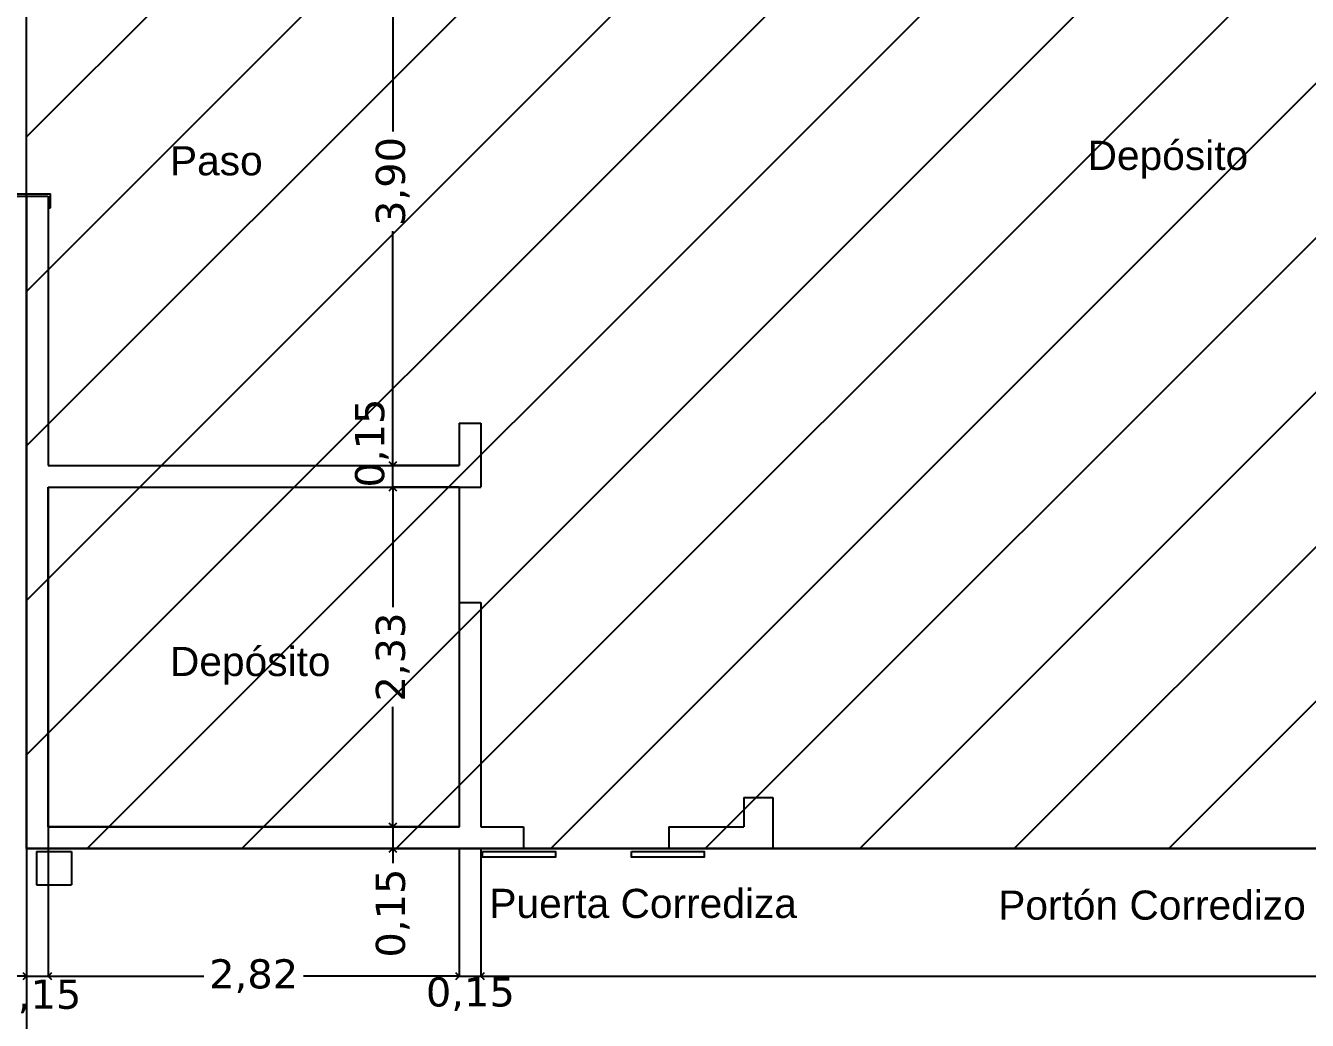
# Model space of a CAD drawing. Header units: inches. Extents: x 17 to 643, y -49 to 16.
# Drawn here: x 57.05 to 65.85, y 0.08 to 6.91 of the extents above; entities that cross this region are included whole.
import ezdxf

# ---------------------------------------------------------------- set-up
doc = ezdxf.new("R2010")
doc.units = ezdxf.units.IN
doc.header["$MEASUREMENT"] = 0
doc.layers.get('Defpoints').update_dxf_attribs({"color": 4})
for name, color, linetype in [('Capa2', 252, 'Continuous'), ('EXISTENTE', 251, 'Continuous'), ('LINEA AUXIL.', 251, 'Continuous')]:
    doc.layers.add(name, color=color, linetype=linetype)
doc.layers.add('Capa4', color=5, linetype='Continuous', plot=False)
doc.styles.add('cloacal', font='verdana.ttf')
doc.styles.get("Standard").update_dxf_attribs({"font": 'arial.ttf'})
doc.dimstyles.new('cotas-1', dxfattribs={"dimtxt": 0.2, "dimasz": 0.05, "dimexe": 0, "dimexo": 0, "dimgap": 0.05, "dimtad": 0, "dimzin": 1, "dimtxsty": 'cloacal', "dimblk": 'OPEN90', "dimcen": 0.05, "dimclrd": 256, "dimclre": 256, "dimclrt": 256, "dimadec": 0, "dimazin": 0, "dimtfac": 1, "dimtmove": 0, "dimatfit": 3, "dimldrblk": 'OPEN90', "dimfxl": 1, "dimfrac": 2, "dimlwd": -1, "dimarcsym": 0})

# ---------------------------------------------------------------- blocks, each defined once
blk = doc.blocks.new('_Open90')
at = {"color": 0, "linetype": 'ByBlock', "lineweight": -2}
for p, q in [((0, 0), (-1, 0)), ((-0.5, 0.5), (0, 0)), ((0, 0), (-0.5, -0.5))]:
    blk.add_line(p, q, dxfattribs=at)
blk = doc.blocks.new('*D19')
at = {"layer": 'Defpoints', "color": 0, "transparency": 16777216}
for p in [(57.0583, 1.2611), (76.8583, 1.2611), (76.8583, -0.4035)]:
    blk.add_point(p, dxfattribs=at)
at = {"layer": 'LINEA AUXIL.', "lineweight": -2, "transparency": 16777216}
for p, q in [((57.0583, 1.2611), (57.0583, -0.4035)), ((76.8583, 1.2611), (76.8583, -0.4035))]:
    blk.add_line(p, q, dxfattribs=at)
at = {"layer": 'LINEA AUXIL.', "transparency": 16777216}
for p, q in [((57.1083, -0.4035), (66.5362, -0.4035)), ((76.8083, -0.4035), (67.3804, -0.4035))]:
    blk.add_line(p, q, dxfattribs=at)
at = {"layer": 'LINEA AUXIL.', "transparency": 16777216, "xscale": 0.05, "yscale": 0.05, "zscale": 0.05, "rotation": 180}
blk.add_blockref('_Open90', (57.0583, -0.4035), dxfattribs=at)
at = {"layer": 'LINEA AUXIL.', "transparency": 16777216, "xscale": 0.05, "yscale": 0.05, "zscale": 0.05}
blk.add_blockref('_Open90', (76.8583, -0.4035), dxfattribs=at)
at = {"layer": 'LINEA AUXIL.', "transparency": 16777216, "insert": (66.9583, -0.4035), "char_height": 0.2, "attachment_point": 5, "style": 'cloacal'}
blk.add_mtext('19,80', dxfattribs=at)
blk = doc.blocks.new('*D20')
at = {"layer": 'Defpoints', "color": 0, "transparency": 16777216}
for p in [(57.2083, 1.4111), (60.0283, 1.2611), (60.0283, 0.3847)]:
    blk.add_point(p, dxfattribs=at)
at = {"layer": 'LINEA AUXIL.', "lineweight": -2, "transparency": 16777216}
for p, q in [((57.2083, 1.4111), (57.2083, 0.3847)), ((60.0283, 1.2611), (60.0283, 0.3847))]:
    blk.add_line(p, q, dxfattribs=at)
at = {"layer": 'LINEA AUXIL.', "transparency": 16777216}
for p, q in [((57.2583, 0.3847), (58.2757, 0.3847)), ((59.9783, 0.3847), (58.9609, 0.3847))]:
    blk.add_line(p, q, dxfattribs=at)
at = {"layer": 'LINEA AUXIL.', "transparency": 16777216, "xscale": 0.05, "yscale": 0.05, "zscale": 0.05, "rotation": 180}
blk.add_blockref('_Open90', (57.2083, 0.3847), dxfattribs=at)
at = {"layer": 'LINEA AUXIL.', "transparency": 16777216, "xscale": 0.05, "yscale": 0.05, "zscale": 0.05}
blk.add_blockref('_Open90', (60.0283, 0.3847), dxfattribs=at)
at = {"layer": 'LINEA AUXIL.', "transparency": 16777216, "insert": (58.6183, 0.3847), "char_height": 0.2, "attachment_point": 5, "style": 'cloacal'}
blk.add_mtext('2,82', dxfattribs=at)
blk = doc.blocks.new('*D21')
at = {"layer": 'Defpoints', "color": 0, "transparency": 16777216}
for p in [(60.1783, 1.2611), (76.7083, 1.2611), (76.7083, 0.3847)]:
    blk.add_point(p, dxfattribs=at)
at = {"layer": 'LINEA AUXIL.', "lineweight": -2, "transparency": 16777216}
for p, q in [((60.1783, 1.2611), (60.1783, 0.3847)), ((76.7083, 1.2611), (76.7083, 0.3847))]:
    blk.add_line(p, q, dxfattribs=at)
at = {"layer": 'LINEA AUXIL.', "transparency": 16777216}
for p, q in [((60.2283, 0.3847), (68.0225, 0.3847)), ((76.6583, 0.3847), (68.8641, 0.3847))]:
    blk.add_line(p, q, dxfattribs=at)
at = {"layer": 'LINEA AUXIL.', "transparency": 16777216, "xscale": 0.05, "yscale": 0.05, "zscale": 0.05, "rotation": 180}
blk.add_blockref('_Open90', (60.1783, 0.3847), dxfattribs=at)
at = {"layer": 'LINEA AUXIL.', "transparency": 16777216, "xscale": 0.05, "yscale": 0.05, "zscale": 0.05}
blk.add_blockref('_Open90', (76.7083, 0.3847), dxfattribs=at)
at = {"layer": 'LINEA AUXIL.', "transparency": 16777216, "insert": (68.4433, 0.3847), "char_height": 0.2, "attachment_point": 5, "style": 'cloacal'}
blk.add_mtext('16,53', dxfattribs=at)
blk = doc.blocks.new('*D142')
at = {"layer": 'Defpoints', "color": 0, "transparency": 16777216}
for p in [(60.0283, 1.2611), (60.1783, 1.2611), (60.1783, 0.3847)]:
    blk.add_point(p, dxfattribs=at)
at = {"layer": 'LINEA AUXIL.', "lineweight": -2, "transparency": 16777216}
for p, q in [((60.0283, 1.2611), (60.0283, 0.3847)), ((60.1783, 1.2611), (60.1783, 0.3847))]:
    blk.add_line(p, q, dxfattribs=at)
at = {"layer": 'LINEA AUXIL.', "transparency": 16777216}
for p, q in [((59.9783, 0.3847), (59.9283, 0.3847)), ((60.0283, 0.3847), (60.1783, 0.3847)), ((60.2283, 0.3847), (60.2783, 0.3847))]:
    blk.add_line(p, q, dxfattribs=at)
at = {"layer": 'LINEA AUXIL.', "transparency": 16777216, "xscale": 0.05, "yscale": 0.05, "zscale": 0.05}
blk.add_blockref('_Open90', (60.0283, 0.3847), dxfattribs=at)
at = {"layer": 'LINEA AUXIL.', "transparency": 16777216, "xscale": 0.05, "yscale": 0.05, "zscale": 0.05, "rotation": 180}
blk.add_blockref('_Open90', (60.1783, 0.3847), dxfattribs=at)
at = {"layer": 'LINEA AUXIL.', "transparency": 16777216, "insert": (60.1061, 0.2608), "char_height": 0.2, "attachment_point": 5, "style": 'cloacal'}
blk.add_mtext('0,15', dxfattribs=at)
blk = doc.blocks.new('*D143')
at = {"layer": 'Defpoints', "color": 0, "transparency": 16777216}
for p in [(57.0583, 1.2611), (57.2083, 1.2611), (57.2083, 0.3847)]:
    blk.add_point(p, dxfattribs=at)
at = {"layer": 'LINEA AUXIL.', "lineweight": -2, "transparency": 16777216}
for p, q in [((57.0583, 1.2611), (57.0583, 0.3847)), ((57.2083, 1.2611), (57.2083, 0.3847))]:
    blk.add_line(p, q, dxfattribs=at)
at = {"layer": 'LINEA AUXIL.', "transparency": 16777216}
for p, q in [((57.0083, 0.3847), (56.9583, 0.3847)), ((57.0583, 0.3847), (57.2083, 0.3847)), ((57.2583, 0.3847), (57.3083, 0.3847))]:
    blk.add_line(p, q, dxfattribs=at)
at = {"layer": 'LINEA AUXIL.', "transparency": 16777216, "xscale": 0.05, "yscale": 0.05, "zscale": 0.05}
blk.add_blockref('_Open90', (57.0583, 0.3847), dxfattribs=at)
at = {"layer": 'LINEA AUXIL.', "transparency": 16777216, "xscale": 0.05, "yscale": 0.05, "zscale": 0.05, "rotation": 180}
blk.add_blockref('_Open90', (57.2083, 0.3847), dxfattribs=at)
at = {"layer": 'LINEA AUXIL.', "transparency": 16777216, "insert": (57.1297, 0.245), "char_height": 0.2, "attachment_point": 5, "style": 'cloacal'}
blk.add_mtext('0,15', dxfattribs=at)
blk = doc.blocks.new('*D149')
at = {"layer": 'Defpoints', "color": 0, "transparency": 16777216}
for p in [(59.573, 3.7411), (60.0283, 3.7411), (60.0283, 1.4111)]:
    blk.add_point(p, dxfattribs=at)
at = {"layer": 'LINEA AUXIL.', "lineweight": -2, "transparency": 16777216}
for p, q in [((60.0283, 3.7411), (59.573, 3.7411)), ((60.0283, 1.4111), (59.573, 1.4111))]:
    blk.add_line(p, q, dxfattribs=at)
at = {"layer": 'LINEA AUXIL.', "transparency": 16777216}
for p, q in [((59.573, 3.6911), (59.573, 2.9174)), ((59.573, 1.4611), (59.573, 2.2349))]:
    blk.add_line(p, q, dxfattribs=at)
at = {"layer": 'LINEA AUXIL.', "transparency": 16777216, "xscale": 0.05, "yscale": 0.05, "zscale": 0.05}
for p, rotation in [((59.573, 3.7411), 90), ((59.573, 1.4111), 270)]:
    blk.add_blockref('_Open90', p, dxfattribs=dict(at, rotation=rotation))
at = {"layer": 'LINEA AUXIL.', "transparency": 16777216, "insert": (59.573, 2.5761), "char_height": 0.2, "attachment_point": 5, "rotation": 90, "style": 'cloacal'}
blk.add_mtext('2,33', dxfattribs=at)
blk = doc.blocks.new('*D150')
at = {"layer": 'Defpoints', "color": 0, "transparency": 16777216}
for p in [(60.0283, 7.7911), (59.573, 3.8911), (60.0283, 3.8911)]:
    blk.add_point(p, dxfattribs=at)
at = {"layer": 'LINEA AUXIL.', "lineweight": -2, "transparency": 16777216}
for p, q in [((60.0283, 7.7911), (59.573, 7.7911)), ((60.0283, 3.8911), (59.573, 3.8911))]:
    blk.add_line(p, q, dxfattribs=at)
at = {"layer": 'LINEA AUXIL.', "transparency": 16777216}
for p, q in [((59.573, 7.7411), (59.573, 6.1832)), ((59.573, 3.9411), (59.573, 5.4991))]:
    blk.add_line(p, q, dxfattribs=at)
at = {"layer": 'LINEA AUXIL.', "transparency": 16777216, "xscale": 0.05, "yscale": 0.05, "zscale": 0.05}
for p, rotation in [((59.573, 7.7911), 90), ((59.573, 3.8911), 270)]:
    blk.add_blockref('_Open90', p, dxfattribs=dict(at, rotation=rotation))
at = {"layer": 'LINEA AUXIL.', "transparency": 16777216, "insert": (59.573, 5.8411), "char_height": 0.2, "attachment_point": 5, "rotation": 90, "style": 'cloacal'}
blk.add_mtext('3,90', dxfattribs=at)
blk = doc.blocks.new('*D158')
at = {"layer": 'Defpoints', "color": 0, "transparency": 16777216}
for p in [(59.573, 3.8911), (59.8007, 3.8911), (59.8007, 3.7411)]:
    blk.add_point(p, dxfattribs=at)
at = {"layer": 'LINEA AUXIL.', "transparency": 16777216}
for p, q in [((59.573, 3.9411), (59.573, 3.9911)), ((59.573, 3.7411), (59.573, 3.8911)), ((59.573, 3.6911), (59.573, 3.6411))]:
    blk.add_line(p, q, dxfattribs=at)
at = {"layer": 'LINEA AUXIL.', "lineweight": -2, "transparency": 16777216}
for p, q in [((59.8007, 3.8911), (59.573, 3.8911)), ((59.8007, 3.7411), (59.573, 3.7411))]:
    blk.add_line(p, q, dxfattribs=at)
at = {"layer": 'LINEA AUXIL.', "transparency": 16777216, "xscale": 0.05, "yscale": 0.05, "zscale": 0.05}
for p, rotation in [((59.573, 3.8911), 270), ((59.573, 3.7411), 90)]:
    blk.add_blockref('_Open90', p, dxfattribs=dict(at, rotation=rotation))
at = {"layer": 'LINEA AUXIL.', "transparency": 16777216, "insert": (59.4304, 4.0449), "char_height": 0.2, "attachment_point": 5, "rotation": 90, "style": 'cloacal'}
blk.add_mtext('0,15', dxfattribs=at)
blk = doc.blocks.new('*D159')
at = {"layer": 'Defpoints', "color": 0, "transparency": 16777216}
for p in [(59.8007, 1.4111), (59.573, 1.2611), (59.8007, 1.2611)]:
    blk.add_point(p, dxfattribs=at)
at = {"layer": 'LINEA AUXIL.', "transparency": 16777216}
for p, q in [((59.573, 1.4611), (59.573, 1.5111)), ((59.573, 1.4111), (59.573, 1.2611)), ((59.573, 1.2111), (59.573, 1.1611))]:
    blk.add_line(p, q, dxfattribs=at)
at = {"layer": 'LINEA AUXIL.', "lineweight": -2, "transparency": 16777216}
for p, q in [((59.8007, 1.4111), (59.573, 1.4111)), ((59.8007, 1.2611), (59.573, 1.2611))]:
    blk.add_line(p, q, dxfattribs=at)
at = {"layer": 'LINEA AUXIL.', "transparency": 16777216, "xscale": 0.05, "yscale": 0.05, "zscale": 0.05}
for p, rotation in [((59.573, 1.4111), 270), ((59.573, 1.2611), 90)]:
    blk.add_blockref('_Open90', p, dxfattribs=dict(at, rotation=rotation))
at = {"layer": 'LINEA AUXIL.', "transparency": 16777216, "insert": (59.573, 0.8177), "char_height": 0.2, "attachment_point": 5, "rotation": 90, "style": 'cloacal'}
blk.add_mtext('0,15', dxfattribs=at)

msp = doc.modelspace()

# ---------------------------------------------------------------- hatches: boundary and pattern name
at = {"layer": 'EXISTENTE'}
h = msp.add_hatch(dxfattribs=at)
h.set_pattern_fill('ANSI31', color=256, scale=6)
h.paths.add_polyline_path([(20.9683, 11.4611), (46.3983, 11.4611), (46.3983, -2.7389), (20.9683, -2.7389)])
h.paths.add_polyline_path([(57.0583, 11.4611), (76.8583, 11.4611), (76.8583, 1.2611), (57.0583, 1.2611)])

# ---------------------------------------------------------------- linework, layer by layer
for p, q in [((56.6833, 5.7561), (57.2233, 5.7561)), ((56.6983, 5.7411), (57.2083, 5.7411)), ((57.0583, 5.7411), (57.2083, 5.7411)), ((57.0583, 5.7411), (57.0583, 1.2611)), ((57.0583, 5.7411), (57.2083, 5.7411)), ((57.2083, 5.7411), (57.2083, 3.8911)), ((57.2233, 5.6611), (57.2233, 5.7561)), ((57.2083, 5.6611), (57.2233, 5.6611)), ((60.0283, 4.1811), (60.1783, 4.1811)), ((60.0283, 4.1811), (60.0283, 3.8911)), ((60.1783, 4.1811), (60.1783, 3.7411)), ((57.2083, 3.8911), (60.0283, 3.8911)), ((57.2083, 3.7411), (60.0283, 3.7411)), ((57.2083, 3.7411), (60.1783, 3.7411)), ((57.2083, 3.7411), (57.2083, 1.4111)), ((60.0283, 2.9511), (60.1783, 2.9511)), ((60.0283, 2.9511), (60.0283, 1.4111)), ((60.1783, 2.9511), (60.1783, 1.4111)), ((61.9833, 1.6111), (62.1833, 1.6111)), ((61.9833, 1.6111), (61.9833, 1.4111)), ((62.1833, 1.6111), (62.1833, 1.2611)), ((57.2083, 1.4111), (60.0283, 1.4111)), ((60.1783, 1.4111), (60.4698, 1.4111)), ((60.4698, 1.4111), (60.4698, 1.2611)), ((61.4698, 1.4111), (61.4698, 1.2611)), ((61.4698, 1.4111), (61.9833, 1.4111)), ((57.0583, 1.2611), (60.4698, 1.2611)), ((57.1283, 1.2411), (57.1283, 1.0111)), ((57.1283, 1.2411), (57.3683, 1.2411)), ((57.3683, 1.2411), (57.3683, 1.0111)), ((61.4698, 1.2611), (62.1833, 1.2611)), ((57.1283, 1.0111), (57.3683, 1.0111))]:
    msp.add_line(p, q)
at = {"layer": 'Capa2'}
for p, q in [((57.0583, 1.2611), (57.0583, -2.5589)), ((60.4698, 1.2611), (61.4698, 1.2611)), ((62.1833, 1.2611), (66.8583, 1.2611))]:
    msp.add_line(p, q, dxfattribs=at)
for points in [[(60.1897, 1.2411), (60.6897, 1.2411), (60.6897, 1.2011), (60.1897, 1.2011)], [(61.212, 1.2411), (61.712, 1.2411), (61.712, 1.2011), (61.212, 1.2011)]]:
    msp.add_lwpolyline(points, close=True, dxfattribs=at)
at = {"layer": 'Capa4'}
msp.add_lwpolyline([(57.0583, 11.4611), (76.8583, 11.4611), (76.8583, 1.2611), (57.0583, 1.2611)], close=True, dxfattribs=at)
at = {"layer": 'Defpoints'}
msp.add_lwpolyline([(57.0583, 11.4611), (76.8583, 11.4611), (76.8583, 1.2611), (57.0583, 1.2611)], close=True, dxfattribs=at)
at = {"layer": 'LINEA AUXIL.'}
msp.add_lwpolyline([(57.2083, 3.7411), (60.0283, 3.7411), (60.0283, 1.4111), (57.2083, 1.4111)], close=True, dxfattribs=at)

# ---------------------------------------------------------------- texts
at = {"char_height": 0.2, "attachment_point": 1}
for s, width, insert in [('Paso', 0.91491, (58.0435, 6.0833)), ('Depósito', 0.91491, (64.3437, 6.1202)), ('Depósito', 0.91491, (58.0435, 2.6454)), ('\\pxqc;Puerta Corrediza', 10.606644, (55.989, 0.9843)), ('\\pxqc;Portón Corredizo', 10.606644, (59.4829, 0.9724))]:
    msp.add_mtext_dynamic_manual_height_columns(s, width=width, gutter_width=1, heights=[0], dxfattribs=dict(at, insert=insert))

# ---------------------------------------------------------------- dimensions: what is measured, and where the dimension line sits
at = {"layer": 'LINEA AUXIL.'}
for base, p1, p2, picture, middle in [((59.573, 3.8911), (60.0283, 7.7911), (60.0283, 3.8911), '*D150', (59.573, 5.8411)), ((59.573, 3.7411), (60.0283, 1.4111), (60.0283, 3.7411), '*D149', (59.573, 2.5761)), ((59.573, 1.2611), (59.8007, 1.4111), (59.8007, 1.2611), '*D159', (59.573, 0.8177))]:
    dim = msp.add_linear_dim(base=base, p1=p1, p2=p2, angle=90, dimstyle='cotas-1', dxfattribs=at)
    dim.commit()
    dim.dimension.update_dxf_attribs({"geometry": picture, "text_midpoint": middle})
dim = msp.add_linear_dim(base=(59.573, 3.8911), p1=(59.8007, 3.7411), p2=(59.8007, 3.8911), angle=90, dimstyle='cotas-1', override={"dimtmove": 2}, dxfattribs=at)
dim.commit()
dim.dimension.update_dxf_attribs({"geometry": '*D158', "text_midpoint": (59.4304, 4.0449), "dimtype": 160})
for base, p1, p2, picture, middle in [((60.0283, 0.3847), (57.2083, 1.4111), (60.0283, 1.2611), '*D20', (58.6183, 0.3847)), ((76.8583, -0.4035), (57.0583, 1.2611), (76.8583, 1.2611), '*D19', (66.9583, -0.4035)), ((76.7083, 0.3847), (60.1783, 1.2611), (76.7083, 1.2611), '*D21', (68.4433, 0.3847))]:
    dim = msp.add_linear_dim(base=base, p1=p1, p2=p2, dimstyle='cotas-1', dxfattribs=at)
    dim.commit()
    dim.dimension.update_dxf_attribs({"geometry": picture, "text_midpoint": middle})
for base, p1, p2, picture, middle in [((57.2083, 0.3847), (57.0583, 1.2611), (57.2083, 1.2611), '*D143', (57.1297, 0.245)), ((60.1783, 0.3847), (60.0283, 1.2611), (60.1783, 1.2611), '*D142', (60.1061, 0.2608))]:
    dim = msp.add_linear_dim(base=base, p1=p1, p2=p2, dimstyle='cotas-1', override={"dimtmove": 2}, dxfattribs=at)
    dim.commit()
    dim.dimension.update_dxf_attribs({"geometry": picture, "text_midpoint": middle, "dimtype": 160})

doc.saveas('drawing.dxf')
